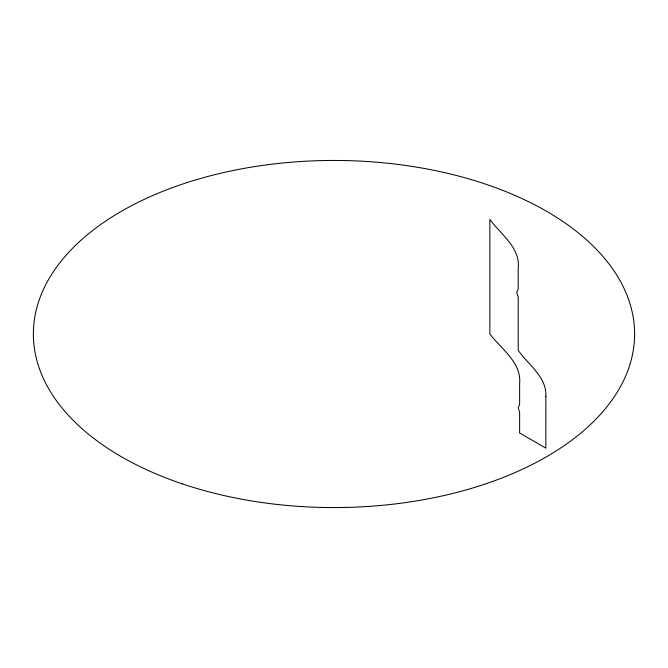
<?xml version="1.0" encoding="UTF-8"?>
<svg xmlns="http://www.w3.org/2000/svg" width="668" height="668" viewBox="0 0 668 668"><rect width="100%" height="100%" fill="white"/><g stroke="black" fill="none" stroke-linecap="round" stroke-linejoin="round"><path stroke-width="1" d="M545.865 396.767L545.848 448.153L519.629 433.014L519.629 412.557L518.209 407.647L519.629 404.374L519.629 383.925C521.725 362.499 501.367 349.097 489.869 334.008L489.869 219.463C500.791 234.376 520.639 247.686 518.209 268.553L518.209 289.01L516.781 292.275L518.209 297.193L518.209 350.374C528.229 364.786 547.201 377.161 545.865 396.767M182.155 483.816A300.625 173.563 0 0 0 634.6 335.019A300.625 173.563 0 0 0 185.186 183.199A300.625 173.563 0 0 0 182.155 483.816"/></g></svg>
